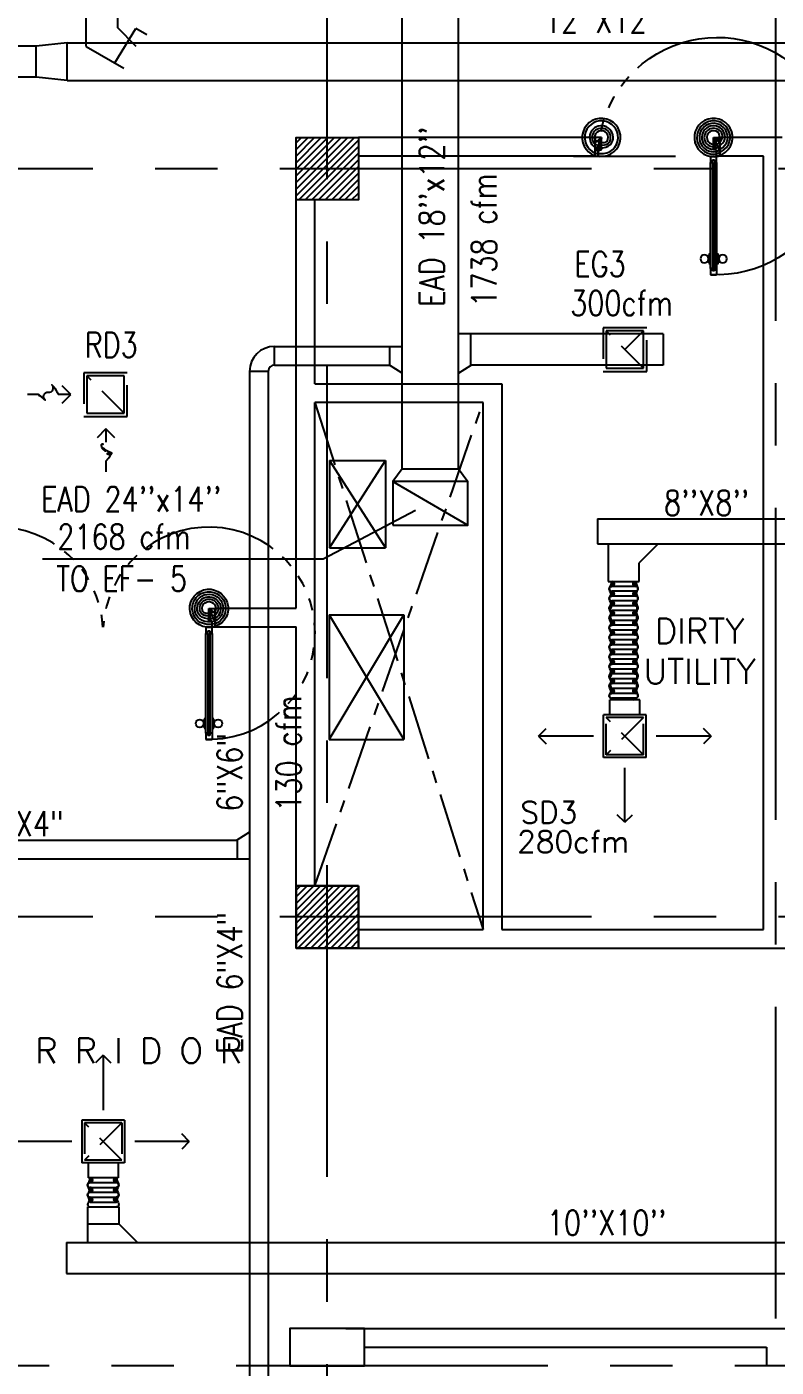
# Model space of a CAD drawing. Extents: x 417866029 to 417866302, y 43498045 to 43498122.
# Drawn here: x 417866078.63 to 417866084.64, y 43498078.98 to 43498089.73 of the extents above; entities that cross this region are included whole.
import ezdxf
from ezdxf.enums import TextEntityAlignment as Align

# ---------------------------------------------------------------- set-up
doc = ezdxf.new("R2010")
doc.units = 0
doc.header["$MEASUREMENT"] = 0
for name, pattern in [('CENTER2', [1.125, 0.75, -0.125, 0.125, -0.125]), ('CENTERX2', [4, 2.5, -0.5, 0.5, -0.5]), ('HIDDEN', [0.375, 0.25, -0.125])]:
    doc.linetypes.add(name, pattern=pattern)
doc.layers.get('0').update_dxf_attribs({"linetype": 'CONTINUOUS'})
for name, color, linetype in [('AXES', 11, 'CENTERX2'), ('COL', 7, 'CONTINUOUS'), ('DOOR', 9, 'CONTINUOUS'), ('DUCT', 6, 'CONTINUOUS'), ('Ele', 9, 'CONTINUOUS'), ('EXDUCT', 10, 'CONTINUOUS'), ('HAT', 11, 'CONTINUOUS'), ('M-AC-FLEX', 7, 'CONTINUOUS'), ('M-EGU.', 2, 'CONTINUOUS'), ('M-TEXT', 2, 'CONTINUOUS'), ('PSUPPLY', 3, 'HIDDEN'), ('RM-NAME', 9, 'CONTINUOUS'), ('WALL', 9, 'CONTINUOUS')]:
    doc.layers.add(name, color=color, linetype=linetype)
doc.styles.add('ROMANS', font='ROMANS.shx', dxfattribs={"width": 0.6})

# ---------------------------------------------------------------- blocks, each defined once
blk = doc.blocks.new('A$C272A55A0')
at = {"layer": 'DOOR', "color": 0, "linetype": 'ByBlock'}
for p, q in [((0, 900), (0, 1050)), ((50, 1050), (0, 1050)), ((50, 950), (50, 1050)), ((1750, 950), (1750, 1050)), ((1750, 1050), (1800, 1050)), ((1800, 1050), (1800, 900)), ((0, 900), (25, 900)), ((25, 950), (50, 950)), ((25, 900), (25, 950)), ((75, 900), (25, 900)), ((25, 850), (25, 900)), ((58, 870), (42, 870)), ((42, 870), (42, 850)), ((58, 850), (58, 870)), ((75, 900), (75, 850)), ((1725, 900), (1775, 900)), ((1725, 900), (1725, 850)), ((1742, 870), (1758, 870)), ((1742, 850), (1742, 870)), ((1775, 950), (1750, 950)), ((1758, 870), (1758, 850)), ((1775, 900), (1775, 950)), ((1800, 900), (1775, 900)), ((1775, 850), (1775, 900)), ((42, 850), (25, 850)), ((75, 850), (58, 850)), ((1725, 850), (1742, 850)), ((1758, 850), (1775, 850)), ((1718, 160), (1709, 160)), ((1709, 95), (1709, 160)), ((1725, 173), (1718, 173)), ((1718, 173), (1718, 83)), ((1718, 95), (1718, 160)), ((1775, 173), (1782, 173)), ((1782, 173), (1782, 83)), ((1782, 160), (1791, 160)), ((1782, 95), (1782, 160)), ((1791, 95), (1791, 160)), ((25, 50), (42, 50)), ((25, 50), (25, 0)), ((25, 0), (75, 0)), ((75, 0), (25, 0)), ((42, 50), (42, 30)), ((42, 30), (58, 30)), ((58, 50), (75, 50)), ((58, 50), (58, 30)), ((75, 50), (75, 0)), ((1718, 95), (1709, 95)), ((1725, 83), (1718, 83)), ((1742, 50), (1725, 50)), ((1725, 50), (1725, 0)), ((1775, 0), (1725, 0)), ((1725, 0), (1775, 0)), ((1742, 50), (1742, 30)), ((1758, 30), (1742, 30)), ((1775, 50), (1758, 50)), ((1758, 50), (1758, 30)), ((1775, 83), (1782, 83)), ((1775, 50), (1775, 0)), ((1782, 95), (1791, 95))]:
    blk.add_line(p, q, dxfattribs=at)
at = {"layer": 'DOOR', "color": 9, "linetype": 'ByBlock'}
for p, q in [((50, 1050), (0, 1010)), ((50, 1050), (0, 937)), ((50, 1050), (37, 950)), ((1750, 1050), (1800, 1010)), ((1750, 1050), (1800, 937)), ((1750, 1050), (1763, 950))]:
    blk.add_line(p, q, dxfattribs=at)
at = {"layer": 'DOOR', "linetype": 'ByBlock'}
for p, q in [((25, 850), (25, 50)), ((42, 850), (42, 50)), ((58, 850), (58, 50)), ((75, 50), (75, 850)), ((1725, 50), (1725, 850)), ((1742, 850), (1742, 50)), ((1758, 850), (1758, 50)), ((1775, 850), (1775, 50))]:
    blk.add_line(p, q, dxfattribs=at)
at = {"layer": 'DOOR', "color": 0, "linetype": 'ByBlock'}
for centre in [(1676, 128), (1824, 128)]:
    blk.add_circle(centre, 32.4, dxfattribs=at)
at = {"layer": 'DOOR', "color": 9, "linetype": 'ByBlock'}
for centre, radius, start, end in [((50, 1050), 54.4, 203.2074, 270), ((50, 1050), 74.4, 227.7764, 270), ((50, 1050), 94.4, 238.0182, 270), ((50, 1050), 34.4, 180, 270), ((50, 1050), 14.4, 180, 270), ((1750, 1050), 14.4, 270, 0), ((1750, 1050), 34.4, 270, 0), ((1750, 1050), 54.4, 270, 336.7926), ((1750, 1050), 74.4, 270, 312.2236), ((1750, 1050), 94.4, 270, 301.9818), ((50, 1050), 114, 244.0838, 257.3774), ((50, 1050), 134, 248.1598, 259.28), ((50, 1050), 154, 251.1053, 256.2858), ((1750, 1050), 114, 282.6226, 295.9162), ((1750, 1050), 134, 280.72, 291.8402), ((1750, 1050), 154, 283.7142, 288.8947)]:
    blk.add_arc(centre, radius, start, end, dxfattribs=at)
at = {"layer": 'DOOR', "linetype": 'HIDDEN', "ltscale": 0.5}
for centre, start, end in [((50, 851), 268.3174, 3.2965), ((1750, 851), 176.7035, 271.6826)]:
    blk.add_arc(centre, 851, start, end, dxfattribs=at)
at = {"layer": 'WALL', "linetype": 'ByBlock'}
blk.add_line((1800, 900), (1800, 1050), dxfattribs=at)
blk = doc.blocks.new('DOOR-10')
at = {"layer": 'DOOR', "color": 0, "linetype": 'ByBlock'}
for p, q in [((-26, 1100), (-76, 1100)), ((-76, 1100), (-26, 1100)), ((-76, 1050), (-76, 1100)), ((-26, 1050), (-26, 1100)), ((-83, 1005), (-92, 1005)), ((-92, 1005), (-92, 940)), ((-76, 1018), (-83, 1018)), ((-83, 928), (-83, 1018)), ((-83, 1005), (-83, 940)), ((-59, 1050), (-76, 1050)), ((-43, 1070), (-59, 1070)), ((-59, 1050), (-59, 1070)), ((-43, 1050), (-43, 1070)), ((-26, 1050), (-43, 1050)), ((-26, 1018), (-18, 1018)), ((-18, 928), (-18, 1018)), ((-18, 1005), (-9, 1005)), ((-18, 1005), (-18, 940)), ((-9, 1005), (-9, 940)), ((-83, 940), (-92, 940)), ((-76, 928), (-83, 928)), ((-26, 928), (-18, 928)), ((-18, 940), (-9, 940)), ((-1001, 0), (-1001, 150)), ((-1001, 150), (-976, 150)), ((-1001, 150), (-1001, 0)), ((-976, 150), (-976, 100)), ((-76, 200), (-59, 200)), ((-76, 150), (-76, 200)), ((-76, 150), (-26, 150)), ((-59, 200), (-59, 180)), ((-59, 180), (-43, 180)), ((-43, 200), (-26, 200)), ((-43, 180), (-43, 200)), ((-26, 200), (-26, 150)), ((-1, 150), (-26, 150)), ((-26, 150), (-26, 100)), ((-951, 0), (-1001, 0)), ((-976, 100), (-951, 100)), ((-951, 100), (-951, 0)), ((-51, 100), (-51, 0)), ((-26, 100), (-51, 100)), ((-51, 0), (-1, 0))]:
    blk.add_line(p, q, dxfattribs=at)
at = {"layer": 'DOOR', "linetype": 'ByBlock'}
for p, q in [((-76, 1050), (-76, 200)), ((-59, 200), (-59, 1050)), ((-43, 200), (-43, 1050)), ((-26, 200), (-26, 1050))]:
    blk.add_line(p, q, dxfattribs=at)
at = {"layer": 'DOOR', "color": 9, "linetype": 'ByBlock'}
for p, q in [((-951, 0), (-1001, 114)), ((-51, 0), (-1, 114)), ((-1, 0), (-1, 150)), ((-951, 0), (-1001, 40)), ((-951, 0), (-964, 100)), ((-51, 0), (-37, 100)), ((-51, 0), (-1, 40))]:
    blk.add_line(p, q, dxfattribs=at)
at = {"layer": 'DOOR', "color": 0, "linetype": 'ByBlock'}
for centre in [(-124, 973), (23, 973)]:
    blk.add_circle(centre, 32.4, dxfattribs=at)
at = {"layer": 'DOOR', "linetype": 'HIDDEN', "ltscale": 0.5}
blk.add_arc((-23, 149), 952, 93.1482, 179.9482, dxfattribs=at)
at = {"layer": 'DOOR', "color": 9, "linetype": 'ByBlock'}
for centre, radius, start, end in [((-951, 0), 154, 103.7142, 108.8947), ((-951, 0), 134, 100.72, 111.8402), ((-51, 0), 134, 68.1598, 79.28), ((-51, 0), 114, 64.0838, 77.3774), ((-51, 0), 154, 71.1053, 76.2858), ((-951, 0), 94.4, 90, 121.9818), ((-951, 0), 74.4, 90, 132.2236), ((-951, 0), 54.4, 90, 156.7926), ((-951, 0), 34.4, 90, 180), ((-951, 0), 14.4, 90, 180), ((-51, 0), 94.4, 58.0182, 90), ((-51, 0), 74.4, 47.7764, 90), ((-51, 0), 54.4, 23.2074, 90), ((-51, 0), 34.4, 0, 90), ((-51, 0), 14.4, 0, 90)]:
    blk.add_arc(centre, radius, start, end, dxfattribs=at)
blk = doc.blocks.new('RM1')
at = {"layer": 'RM-NAME', "style": 'ROMANS'}
for tag, p in [('ROOMNAME1', (0, 324)), ('ROOMNAME2', (0, 0))]:
    blk.add_attdef(tag, text='', height=200, dxfattribs=at).set_placement(p, align=Align.MIDDLE)
blk = doc.blocks.new('*X66')
at = {"color": 0}
for p, q in [((238729, 149527), (239191, 149990)), ((238729, 149580), (239138, 149990)), ((238729, 149633), (239085, 149990)), ((238729, 149686), (239032, 149990)), ((238729, 149739), (238979, 149990)), ((238729, 149792), (238926, 149990)), ((238729, 149845), (238873, 149990)), ((238729, 149898), (238820, 149990)), ((238729, 149951), (238767, 149990)), ((238744, 149490), (239229, 149974)), ((238797, 149490), (239229, 149921)), ((238850, 149490), (239229, 149868)), ((238903, 149490), (239229, 149815)), ((238956, 149490), (239229, 149762)), ((239009, 149490), (239229, 149709)), ((239062, 149490), (239229, 149656)), ((239116, 149490), (239229, 149603)), ((239169, 149490), (239229, 149550)), ((239222, 149490), (239229, 149497))]:
    blk.add_line(p, q, dxfattribs=at)
blk = doc.blocks.new('COL50')
at = {"layer": 'COL'}
blk.add_lwpolyline([(-250, 250), (-250, -250), (250, -250), (250, 250)], close=True, dxfattribs=at)
blk = doc.blocks.new('*X65')
at = {"color": 0}
for p, q in [((238729, 155520), (239199, 155990)), ((238729, 155573), (239145, 155990)), ((238729, 155626), (239092, 155990)), ((238729, 155679), (239039, 155990)), ((238729, 155732), (238986, 155990)), ((238729, 155785), (238933, 155990)), ((238729, 155838), (238880, 155990)), ((238729, 155891), (238827, 155990)), ((238729, 155944), (238774, 155990)), ((238752, 155490), (239229, 155967)), ((238805, 155490), (239229, 155914)), ((238858, 155490), (239229, 155861)), ((238911, 155490), (239229, 155808)), ((238964, 155490), (239229, 155755)), ((239017, 155490), (239229, 155702)), ((239070, 155490), (239229, 155649)), ((239123, 155490), (239229, 155596)), ((239176, 155490), (239229, 155542))]:
    blk.add_line(p, q, dxfattribs=at)
blk = doc.blocks.new('C5')
at = {"layer": 'HAT', "linetype": 'ByBlock'}
h = blk.add_hatch(dxfattribs=at)
h.set_pattern_fill('ANSI31', color=256, scale=300, style=0)
h.set_pattern_definition([(45, (-223356.182, -51411.005), (-26.516504, 26.516504), [])])
h.paths.add_polyline_path([(300, 300), (0, 300), (0, 0), (300, 0)])
h.paths.add_polyline_path([(600, 300), (300, 300), (300, 0), (600, 0)])
at = {"layer": 'COL'}
blk.add_lwpolyline([(600, 300), (0, 300), (0, 0), (600, 0)], close=True, dxfattribs=at)

msp = doc.modelspace()

# ---------------------------------------------------------------- linework, layer by layer
at = {"layer": 'AXES'}
for p, q in [((417866081.043, 43498044.506), (417866081.043, 43498121.777)), ((417866084.643, 43498051.371), (417866084.643, 43498110.191)), ((417866103.163, 43498088.591), (417866037.203, 43498088.591)), ((417866103.163, 43498088.591), (417866053.153, 43498088.591)), ((417866103.163, 43498082.591), (417866053.153, 43498082.591)), ((417866102.813, 43498078.991), (417866042.603, 43498078.991))]:
    msp.add_line(p, q, dxfattribs=at)
at = {"layer": 'DUCT'}
for p, q in [((417866079.109, 43498089.572), (417866079.109, 43498089.872)), ((417866079.359, 43498089.872), (417866079.359, 43498089.722)), ((417866079.339, 43498089.439), (417866079.506, 43498089.716)), ((417866079.509, 43498089.572), (417866079.359, 43498089.722)), ((417866079.109, 43498089.572), (417866079.41, 43498089.398)), ((417866081.061, 43498086.251), (417866081.511, 43498085.551)), ((417866081.061, 43498085.551), (417866081.511, 43498086.251)), ((417866081.061, 43498086.251), (417866081.061, 43498085.551)), ((417866081.061, 43498086.251), (417866081.511, 43498086.251)), ((417866081.511, 43498086.251), (417866081.511, 43498085.551)), ((417866081.061, 43498085.551), (417866081.511, 43498085.551)), ((417866081.058, 43498085.013), (417866081.658, 43498085.013)), ((417866081.058, 43498085.013), (417866081.658, 43498084.013)), ((417866081.058, 43498084.013), (417866081.658, 43498085.013)), ((417866081.058, 43498085.013), (417866081.058, 43498084.013)), ((417866081.658, 43498085.013), (417866081.658, 43498084.013)), ((417866081.058, 43498084.013), (417866081.658, 43498084.013)), ((417866079.121, 43498079.981), (417866079.121, 43498080.266)), ((417866079.121, 43498080.266), (417866079.371, 43498080.266)), ((417866079.371, 43498080.266), (417866079.371, 43498080.131)), ((417866079.521, 43498079.981), (417866079.371, 43498080.131))]:
    msp.add_line(p, q, dxfattribs=at)
at = {"layer": 'DUCT', "linetype": 'HIDDEN'}
msp.add_line((417866079.596, 43498089.664), (417866079.506, 43498089.716), dxfattribs=at)
at = {"layer": 'DUCT', "linetype": 'ByBlock'}
for p, q in [((417866078.707, 43498089.574), (417866071.462, 43498089.58)), ((417866078.957, 43498089.599), (417866078.707, 43498089.574)), ((417866078.707, 43498089.324), (417866078.707, 43498089.574)), ((417866078.957, 43498089.599), (417866085.209, 43498089.599)), ((417866078.957, 43498089.299), (417866078.957, 43498089.599)), ((417866078.707, 43498089.324), (417866071.462, 43498089.33)), ((417866078.957, 43498089.299), (417866078.707, 43498089.324)), ((417866078.957, 43498089.299), (417866085.209, 43498089.299)), ((417866083.018, 43498088.691), (417866083.837, 43498088.691)), ((417866083.211, 43498085.783), (417866087.229, 43498085.783)), ((417866083.211, 43498085.783), (417866083.211, 43498085.583)), ((417866083.211, 43498085.583), (417866087.33, 43498085.583)), ((417866083.296, 43498085.581), (417866083.296, 43498085.281)), ((417866083.696, 43498085.581), (417866083.546, 43498085.431)), ((417866083.546, 43498085.281), (417866083.546, 43498085.431)), ((417866083.296, 43498085.281), (417866083.546, 43498085.281)), ((417866079.121, 43498080.131), (417866079.371, 43498080.131)), ((417866078.952, 43498079.981), (417866086.831, 43498079.981)), ((417866078.952, 43498079.981), (417866078.952, 43498079.731)), ((417866078.952, 43498079.731), (417866086.831, 43498079.731))]:
    msp.add_line(p, q, dxfattribs=at)
at = {"layer": 'Ele', "linetype": 'CENTER2', "ltscale": 0.7}
for p, q in [((417866080.944, 43498082.841), (417866082.293, 43498086.716)), ((417866080.944, 43498086.716), (417866082.293, 43498082.491))]:
    msp.add_line(p, q, dxfattribs=at)
at = {"layer": 'EXDUCT', "linetype": 'ByBlock'}
for p, q in [((417866081.645, 43498086.183), (417866081.645, 43498091.272)), ((417866082.095, 43498086.183), (417866082.095, 43498091.272)), ((417866083.739, 43498087.266), (417866082.095, 43498087.266)), ((417866082.195, 43498087.014), (417866082.195, 43498087.266)), ((417866083.739, 43498087.266), (417866083.739, 43498087.016)), ((417866080.62, 43498087.166), (417866081.645, 43498087.166)), ((417866081.545, 43498087.014), (417866081.545, 43498087.166)), ((417866080.62, 43498087.016), (417866081.543, 43498087.016)), ((417866081.645, 43498086.952), (417866081.543, 43498087.016)), ((417866082.095, 43498086.952), (417866082.197, 43498087.016)), ((417866083.739, 43498087.016), (417866082.197, 43498087.016)), ((417866081.645, 43498086.183), (417866081.57, 43498086.083)), ((417866081.57, 43498086.083), (417866082.17, 43498085.733)), ((417866081.645, 43498086.183), (417866082.095, 43498086.183)), ((417866082.095, 43498086.183), (417866082.17, 43498086.083)), ((417866076.269, 43498083.208), (417866080.318, 43498083.208)), ((417866080.42, 43498083.272), (417866080.318, 43498083.208)), ((417866076.269, 43498083.058), (417866080.42, 43498083.058))]:
    msp.add_line(p, q, dxfattribs=at)
at = {"layer": 'EXDUCT', "linetype": 'ByBlock', "ltscale": 0.3}
for p, q in [((417866080.62, 43498087.016), (417866080.62, 43498087.166)), ((417866080.42, 43498086.966), (417866080.42, 43498078.457)), ((417866080.57, 43498086.966), (417866080.42, 43498086.966)), ((417866080.57, 43498086.966), (417866080.57, 43498078.457)), ((417866080.32, 43498083.21), (417866080.32, 43498083.058))]:
    msp.add_line(p, q, dxfattribs=at)
at = {"layer": 'EXDUCT', "linetype": 'ByBlock'}
msp.add_lwpolyline([(417866081.57, 43498085.733), (417866082.17, 43498085.733), (417866082.17, 43498086.083), (417866081.57, 43498086.083)], close=True, dxfattribs=at)
for radius in [0.2, 0.05]:
    msp.add_arc((417866080.62, 43498086.966), radius, 90, 180, dxfattribs=at)
at = {"layer": 'M-AC-FLEX', "color": 11}
for p, q in [((417866083.516, 43498085.242), (417866083.325, 43498085.242)), ((417866083.516, 43498085.203), (417866083.325, 43498085.203)), ((417866083.516, 43498085.164), (417866083.325, 43498085.164)), ((417866083.516, 43498085.125), (417866083.325, 43498085.125)), ((417866083.516, 43498085.086), (417866083.325, 43498085.086)), ((417866083.516, 43498085.047), (417866083.325, 43498085.047)), ((417866083.516, 43498085.047), (417866083.325, 43498085.047)), ((417866083.516, 43498085.008), (417866083.325, 43498085.008)), ((417866083.516, 43498085.008), (417866083.325, 43498085.008)), ((417866083.516, 43498084.969), (417866083.325, 43498084.969)), ((417866083.516, 43498084.93), (417866083.325, 43498084.93)), ((417866083.516, 43498084.891), (417866083.325, 43498084.891)), ((417866083.516, 43498084.852), (417866083.325, 43498084.852)), ((417866083.516, 43498084.813), (417866083.325, 43498084.813)), ((417866083.516, 43498084.774), (417866083.325, 43498084.774)), ((417866083.516, 43498084.774), (417866083.325, 43498084.774)), ((417866083.516, 43498084.735), (417866083.325, 43498084.735)), ((417866083.516, 43498084.735), (417866083.325, 43498084.735)), ((417866083.516, 43498084.696), (417866083.325, 43498084.696)), ((417866083.516, 43498084.657), (417866083.325, 43498084.657)), ((417866083.516, 43498084.618), (417866083.325, 43498084.618)), ((417866083.516, 43498084.579), (417866083.325, 43498084.579)), ((417866083.516, 43498084.54), (417866083.325, 43498084.54)), ((417866083.516, 43498084.501), (417866083.325, 43498084.501)), ((417866083.516, 43498084.501), (417866083.325, 43498084.501)), ((417866083.516, 43498084.462), (417866083.325, 43498084.462)), ((417866083.516, 43498084.462), (417866083.325, 43498084.462)), ((417866083.516, 43498084.423), (417866083.325, 43498084.423)), ((417866083.516, 43498084.384), (417866083.325, 43498084.384)), ((417866083.516, 43498084.345), (417866083.325, 43498084.345)), ((417866079.14, 43498080.461), (417866079.351, 43498080.461)), ((417866079.14, 43498080.422), (417866079.351, 43498080.422)), ((417866079.14, 43498080.383), (417866079.351, 43498080.383)), ((417866079.14, 43498080.344), (417866079.351, 43498080.344)), ((417866079.14, 43498080.305), (417866079.351, 43498080.305)), ((417866079.14, 43498080.266), (417866079.351, 43498080.266))]:
    msp.add_line(p, q, dxfattribs=at)
at = {"layer": 'M-AC-FLEX'}
for points in [[(417866083.325, 43498085.281, -1), (417866083.325, 43498085.242, 1), (417866083.325, 43498085.203)], [(417866083.325, 43498085.164, 1), (417866083.325, 43498085.203, -1), (417866083.325, 43498085.242)], [(417866083.325, 43498085.242, 0.998764), (417866083.326, 43498085.281, 0.998764)], [(417866083.516, 43498085.281, 1), (417866083.516, 43498085.242, -1), (417866083.516, 43498085.203)], [(417866083.516, 43498085.242, -1), (417866083.516, 43498085.281, 0.000618), (417866083.516, 43498085.281, 0.000618)], [(417866083.516, 43498085.164, -1), (417866083.516, 43498085.203, 1), (417866083.516, 43498085.242)], [(417866083.325, 43498085.203, -1), (417866083.325, 43498085.164, 1), (417866083.325, 43498085.125)], [(417866083.325, 43498085.086, 1), (417866083.325, 43498085.125, -1), (417866083.325, 43498085.164)], [(417866083.325, 43498085.125, -1), (417866083.325, 43498085.086, 1), (417866083.325, 43498085.047)], [(417866083.516, 43498085.203, 1), (417866083.516, 43498085.164, -1), (417866083.516, 43498085.125)], [(417866083.516, 43498085.086, -1), (417866083.516, 43498085.125, 1), (417866083.516, 43498085.164)], [(417866083.516, 43498085.125, 1), (417866083.516, 43498085.086, -1), (417866083.516, 43498085.047, 0.000618), (417866083.516, 43498085.047, 0.000618)], [(417866083.325, 43498085.008, 1), (417866083.325, 43498085.047, -1), (417866083.325, 43498085.086)], [(417866083.325, 43498085.008, 1), (417866083.325, 43498085.047, -0.941882), (417866083.323, 43498085.086, -0.941882)], [(417866083.323, 43498085.086, 0.941882), (417866083.325, 43498085.047)], [(417866083.325, 43498085.047, -1), (417866083.325, 43498085.008, 0.941882), (417866083.323, 43498084.969, 0.941882)], [(417866083.325, 43498085.047, -1), (417866083.325, 43498085.008, 1), (417866083.325, 43498084.969)], [(417866083.323, 43498084.969, -0.941882), (417866083.325, 43498085.008)], [(417866083.325, 43498084.93, 1), (417866083.325, 43498084.969, -1), (417866083.325, 43498085.008)], [(417866083.516, 43498085.008, -1), (417866083.516, 43498085.047, 1), (417866083.516, 43498085.086, -0.000618), (417866083.516, 43498085.086, -0.000618)], [(417866083.516, 43498085.008, -1), (417866083.516, 43498085.047, 0.838902), (417866083.523, 43498085.085, 0.838902)], [(417866083.516, 43498085.047, 1), (417866083.516, 43498085.008, -0.838902), (417866083.523, 43498084.97, -0.838902)], [(417866083.516, 43498085.047, 1), (417866083.516, 43498085.008, -1), (417866083.516, 43498084.969, 0.000618), (417866083.516, 43498084.969, 0.000618)], [(417866083.516, 43498084.93, -1), (417866083.516, 43498084.969, 1), (417866083.516, 43498085.008, -0.000618), (417866083.516, 43498085.008, -0.000618)], [(417866083.523, 43498085.085, -0.838902), (417866083.516, 43498085.047)], [(417866083.523, 43498084.97, 0.838902), (417866083.516, 43498085.008)], [(417866083.325, 43498084.969, -1), (417866083.325, 43498084.93, 1), (417866083.325, 43498084.891)], [(417866083.325, 43498084.852, 1), (417866083.325, 43498084.891, -1), (417866083.325, 43498084.93)], [(417866083.516, 43498084.969, 1), (417866083.516, 43498084.93, -1), (417866083.516, 43498084.891)], [(417866083.516, 43498084.852, -1), (417866083.516, 43498084.891, 1), (417866083.516, 43498084.93)], [(417866083.325, 43498084.891, -1), (417866083.325, 43498084.852, 1), (417866083.325, 43498084.813)], [(417866083.325, 43498084.774, 1), (417866083.325, 43498084.813, -1), (417866083.325, 43498084.852)], [(417866083.325, 43498084.813, -1), (417866083.325, 43498084.774, 1), (417866083.325, 43498084.735)], [(417866083.325, 43498084.813, -1), (417866083.325, 43498084.774, 1), (417866083.325, 43498084.735)], [(417866083.325, 43498084.813, -0.998764), (417866083.326, 43498084.774, -0.998764)], [(417866083.325, 43498084.774, 0.998764), (417866083.326, 43498084.813, 0.998764)], [(417866083.325, 43498084.774, 1), (417866083.325, 43498084.813)], [(417866083.516, 43498084.891, 1), (417866083.516, 43498084.852, -1), (417866083.516, 43498084.813)], [(417866083.516, 43498084.774, -1), (417866083.516, 43498084.813, 1), (417866083.516, 43498084.852)], [(417866083.516, 43498084.813, 1), (417866083.516, 43498084.774, -0.000618), (417866083.516, 43498084.774, -0.000618)], [(417866083.516, 43498084.813, 1), (417866083.516, 43498084.774, -1), (417866083.516, 43498084.735)], [(417866083.516, 43498084.774, -1), (417866083.516, 43498084.813, 0.000618), (417866083.516, 43498084.813, 0.000618)], [(417866083.516, 43498084.813, 1), (417866083.516, 43498084.774, -1), (417866083.516, 43498084.735)], [(417866083.516, 43498084.774, -1), (417866083.516, 43498084.813)], [(417866083.325, 43498084.696, 1), (417866083.325, 43498084.735, -1), (417866083.325, 43498084.774)], [(417866083.325, 43498084.696, 1), (417866083.325, 43498084.735, -1), (417866083.325, 43498084.774)], [(417866083.325, 43498084.735, -1), (417866083.325, 43498084.696, 1), (417866083.325, 43498084.657)], [(417866083.325, 43498084.618, 1), (417866083.325, 43498084.657, -1), (417866083.325, 43498084.696)], [(417866083.325, 43498084.735, -1), (417866083.325, 43498084.696)], [(417866083.325, 43498084.696, 0.998764), (417866083.326, 43498084.735, 0.998764)], [(417866083.325, 43498084.735, -0.998764), (417866083.326, 43498084.696, -0.998764)], [(417866083.516, 43498084.696, -1), (417866083.516, 43498084.735, 1), (417866083.516, 43498084.774)], [(417866083.516, 43498084.696, -1), (417866083.516, 43498084.735, 1), (417866083.516, 43498084.774)], [(417866083.516, 43498084.735, 1), (417866083.516, 43498084.696)], [(417866083.516, 43498084.735, 1), (417866083.516, 43498084.696, -1), (417866083.516, 43498084.657)], [(417866083.516, 43498084.696, -1), (417866083.516, 43498084.735, 0.000618), (417866083.516, 43498084.735, 0.000618)], [(417866083.516, 43498084.735, 1), (417866083.516, 43498084.696, -0.000618), (417866083.516, 43498084.696, -0.000618)], [(417866083.516, 43498084.618, -1), (417866083.516, 43498084.657, 1), (417866083.516, 43498084.696)], [(417866083.325, 43498084.657, -1), (417866083.325, 43498084.618, 1), (417866083.325, 43498084.579)], [(417866083.325, 43498084.54, 1), (417866083.325, 43498084.579, -1), (417866083.325, 43498084.618)], [(417866083.325, 43498084.579, -1), (417866083.325, 43498084.54, 1), (417866083.325, 43498084.501)], [(417866083.516, 43498084.657, 1), (417866083.516, 43498084.618, -1), (417866083.516, 43498084.579)], [(417866083.516, 43498084.54, -1), (417866083.516, 43498084.579, 1), (417866083.516, 43498084.618)], [(417866083.516, 43498084.579, 1), (417866083.516, 43498084.54, -1), (417866083.516, 43498084.501, 0.000618), (417866083.516, 43498084.501, 0.000618)], [(417866083.325, 43498084.462, 1), (417866083.325, 43498084.501, -0.941882), (417866083.323, 43498084.54, -0.941882)], [(417866083.323, 43498084.54, 0.941882), (417866083.325, 43498084.501)], [(417866083.325, 43498084.462, 1), (417866083.325, 43498084.501, -1), (417866083.325, 43498084.54)], [(417866083.325, 43498084.501, -1), (417866083.325, 43498084.462, 1), (417866083.325, 43498084.423)], [(417866083.325, 43498084.501, -1), (417866083.325, 43498084.462, 0.941882), (417866083.323, 43498084.423, 0.941882)], [(417866083.516, 43498084.462, -1), (417866083.516, 43498084.501, 1), (417866083.516, 43498084.54, -0.000618), (417866083.516, 43498084.54, -0.000618)], [(417866083.516, 43498084.462, -1), (417866083.516, 43498084.501, 0.838902), (417866083.523, 43498084.539, 0.838902)], [(417866083.516, 43498084.501, 1), (417866083.516, 43498084.462, -1), (417866083.516, 43498084.423, 0.000618), (417866083.516, 43498084.423, 0.000618)], [(417866083.516, 43498084.501, 1), (417866083.516, 43498084.462, -0.838902), (417866083.523, 43498084.424, -0.838902)], [(417866083.523, 43498084.539, -0.838902), (417866083.516, 43498084.501)], [(417866083.325, 43498084.384, 1), (417866083.325, 43498084.423, -1), (417866083.325, 43498084.462)], [(417866083.323, 43498084.423, -0.941882), (417866083.325, 43498084.462)], [(417866083.325, 43498084.423, -1), (417866083.325, 43498084.384, 1), (417866083.325, 43498084.345)], [(417866083.344, 43498084.331, 0.334431), (417866083.325, 43498084.345, -1), (417866083.325, 43498084.384)], [(417866083.516, 43498084.384, -1), (417866083.516, 43498084.423, 1), (417866083.516, 43498084.462, -0.000618), (417866083.516, 43498084.462, -0.000618)], [(417866083.516, 43498084.423, 1), (417866083.516, 43498084.384, -1), (417866083.516, 43498084.345)], [(417866083.498, 43498084.331, -0.334431), (417866083.516, 43498084.345, 1), (417866083.516, 43498084.384)], [(417866083.523, 43498084.424, 0.838902), (417866083.516, 43498084.462)], [(417866083.325, 43498084.345, -0.334431), (417866083.344, 43498084.331, -0.334431)], [(417866083.516, 43498084.345, 0.334431), (417866083.498, 43498084.331, 0.334431)], [(417866079.14, 43498080.5, -1), (417866079.14, 43498080.461, 1), (417866079.14, 43498080.422)], [(417866079.14, 43498080.461, 1), (417866079.14, 43498080.5, -0.000618), (417866079.14, 43498080.5, -0.000618)], [(417866079.351, 43498080.461, -0.998764), (417866079.351, 43498080.5, -0.998764)], [(417866079.351, 43498080.5, 1), (417866079.351, 43498080.461, -1), (417866079.351, 43498080.422)], [(417866079.14, 43498080.383, 1), (417866079.14, 43498080.422, -1), (417866079.14, 43498080.461)], [(417866079.14, 43498080.422, -1), (417866079.14, 43498080.383, 1), (417866079.14, 43498080.344)], [(417866079.14, 43498080.305, 1), (417866079.14, 43498080.344, -1), (417866079.14, 43498080.383)], [(417866079.351, 43498080.383, -1), (417866079.351, 43498080.422, 1), (417866079.351, 43498080.461)], [(417866079.351, 43498080.422, 1), (417866079.351, 43498080.383, -1), (417866079.351, 43498080.344)], [(417866079.351, 43498080.305, -1), (417866079.351, 43498080.344, 1), (417866079.351, 43498080.383)], [(417866079.14, 43498080.344, -1), (417866079.14, 43498080.305, 1), (417866079.14, 43498080.266, -0.000618), (417866079.14, 43498080.266, -0.000618)], [(417866079.351, 43498080.344, 1), (417866079.351, 43498080.305, -1), (417866079.351, 43498080.266)]]:
    msp.add_lwpolyline(points, format="xyb", dxfattribs=at)
at = {"layer": 'M-EGU.', "linetype": 'HIDDEN'}
for p, q in [((417866083.256, 43498087.316), (417866083.256, 43498086.966)), ((417866083.606, 43498087.316), (417866083.256, 43498087.316)), ((417866083.581, 43498086.991), (417866083.281, 43498087.291)), ((417866083.431, 43498087.141), (417866083.581, 43498087.291)), ((417866083.606, 43498086.966), (417866083.606, 43498087.316)), ((417866079.089, 43498086.955), (417866079.089, 43498086.605)), ((417866079.439, 43498086.955), (417866079.089, 43498086.955)), ((417866079.439, 43498086.605), (417866079.439, 43498086.955)), ((417866083.256, 43498086.966), (417866083.606, 43498086.966)), ((417866079.414, 43498086.63), (417866079.114, 43498086.93)), ((417866079.089, 43498086.605), (417866079.439, 43498086.605)), ((417866083.581, 43498083.89), (417866083.28, 43498084.191)), ((417866083.581, 43498084.191), (417866083.28, 43498083.89)), ((417866083.28, 43498083.89), (417866083.28, 43498084.191)), ((417866083.581, 43498084.191), (417866083.28, 43498084.191)), ((417866083.581, 43498083.89), (417866083.581, 43498084.191)), ((417866083.581, 43498083.89), (417866083.28, 43498083.89)), ((417866079.396, 43498080.941), (417866079.095, 43498080.64)), ((417866079.396, 43498080.64), (417866079.095, 43498080.941)), ((417866079.095, 43498080.941), (417866079.095, 43498080.64)), ((417866079.396, 43498080.941), (417866079.095, 43498080.941)), ((417866079.396, 43498080.941), (417866079.396, 43498080.64)), ((417866079.396, 43498080.64), (417866079.095, 43498080.64))]:
    msp.add_line(p, q, dxfattribs=at)
at = {"layer": 'M-EGU.'}
for p, q in [((417866083.281, 43498087.291), (417866083.281, 43498086.991)), ((417866083.581, 43498087.291), (417866083.281, 43498087.291)), ((417866083.581, 43498086.991), (417866083.581, 43498087.291)), ((417866083.281, 43498086.991), (417866083.581, 43498086.991)), ((417866078.987, 43498086.78), (417866078.916, 43498086.851)), ((417866079.114, 43498086.93), (417866079.114, 43498086.63)), ((417866079.414, 43498086.93), (417866079.114, 43498086.93)), ((417866079.414, 43498086.63), (417866079.414, 43498086.93)), ((417866078.726, 43498086.78), (417866078.638, 43498086.78)), ((417866078.987, 43498086.78), (417866078.886, 43498086.78)), ((417866078.916, 43498086.71), (417866078.987, 43498086.78)), ((417866079.114, 43498086.63), (417866079.414, 43498086.63)), ((417866079.267, 43498086.504), (417866079.197, 43498086.434)), ((417866079.267, 43498086.504), (417866079.267, 43498086.397)), ((417866079.338, 43498086.434), (417866079.267, 43498086.504)), ((417866079.267, 43498086.247), (417866079.267, 43498086.161)), ((417866083.551, 43498084.331), (417866083.311, 43498084.331)), ((417866083.311, 43498084.211), (417866083.311, 43498084.331)), ((417866083.551, 43498084.211), (417866083.551, 43498084.331)), ((417866083.26, 43498083.87), (417866083.26, 43498084.211)), ((417866083.601, 43498084.211), (417866083.26, 43498084.211)), ((417866083.601, 43498083.87), (417866083.601, 43498084.211)), ((417866082.739, 43498084.041), (417866082.8, 43498084.102)), ((417866083.178, 43498084.041), (417866082.739, 43498084.041)), ((417866082.739, 43498084.041), (417866082.8, 43498083.98)), ((417866084.122, 43498084.041), (417866083.683, 43498084.041)), ((417866084.122, 43498084.041), (417866084.061, 43498084.102)), ((417866084.122, 43498084.041), (417866084.061, 43498083.98)), ((417866083.601, 43498083.87), (417866083.26, 43498083.87)), ((417866083.431, 43498083.35), (417866083.431, 43498083.788)), ((417866083.431, 43498083.35), (417866083.369, 43498083.411)), ((417866083.431, 43498083.35), (417866083.492, 43498083.411)), ((417866079.245, 43498081.482), (417866079.184, 43498081.421)), ((417866079.245, 43498081.482), (417866079.245, 43498081.043)), ((417866079.245, 43498081.482), (417866079.306, 43498081.421)), ((417866079.075, 43498080.961), (417866079.075, 43498080.62)), ((417866079.416, 43498080.961), (417866079.075, 43498080.961)), ((417866079.416, 43498080.961), (417866079.416, 43498080.62)), ((417866079.936, 43498080.791), (417866079.875, 43498080.852)), ((417866078.993, 43498080.791), (417866078.554, 43498080.791)), ((417866079.936, 43498080.791), (417866079.498, 43498080.791)), ((417866079.936, 43498080.791), (417866079.875, 43498080.73)), ((417866079.416, 43498080.62), (417866079.075, 43498080.62)), ((417866079.125, 43498080.62), (417866079.125, 43498080.5)), ((417866079.365, 43498080.62), (417866079.365, 43498080.5)), ((417866079.365, 43498080.5), (417866079.125, 43498080.5))]:
    msp.add_line(p, q, dxfattribs=at)
for points in [[(417866078.726, 43498086.78, -0.1324), (417866078.749, 43498086.748, -0.15664), (417866078.78, 43498086.736, -0.736612), (417866078.805, 43498086.799, 0.774232), (417866078.833, 43498086.859, 0.203349), (417866078.875, 43498086.832, 0.193808), (417866078.886, 43498086.78)], [(417866079.267, 43498086.247, -0.187862), (417866079.304, 43498086.27, -0.202645), (417866079.314, 43498086.309, -0.616915), (417866079.264, 43498086.325, 0.668708), (417866079.217, 43498086.344, 0.194285), (417866079.231, 43498086.38, 0.186051), (417866079.267, 43498086.397)]]:
    msp.add_lwpolyline(points, format="xyb", dxfattribs=at)
at = {"layer": 'PSUPPLY', "color": 4, "linetype": 'Continuous'}
for p, q in [((417866081.752, 43498085.849), (417866081.01, 43498085.459)), ((417866081.01, 43498085.459), (417866078.759, 43498085.459))]:
    msp.add_line(p, q, dxfattribs=at)
at = {"layer": 'WALL'}
for p, q in [((417866083.193, 43498088.841), (417866081.293, 43498088.841)), ((417866083.193, 43498088.691), (417866083.193, 43498088.841)), ((417866084.693, 43498088.841), (417866084.193, 43498088.841)), ((417866084.193, 43498088.691), (417866084.193, 43498088.841)), ((417866083.193, 43498088.691), (417866081.293, 43498088.691)), ((417866084.543, 43498088.691), (417866084.193, 43498088.691)), ((417866084.543, 43498082.491), (417866084.543, 43498088.691)), ((417866080.794, 43498085.066), (417866080.794, 43498088.341)), ((417866080.943, 43498086.866), (417866080.943, 43498088.341)), ((417866080.943, 43498086.866), (417866082.443, 43498086.866)), ((417866082.443, 43498086.866), (417866082.443, 43498082.491)), ((417866082.293, 43498086.716), (417866080.944, 43498086.716)), ((417866080.944, 43498082.841), (417866080.944, 43498086.716)), ((417866082.293, 43498082.491), (417866082.293, 43498086.716)), ((417866080.144, 43498085.066), (417866080.794, 43498085.066)), ((417866080.144, 43498084.916), (417866080.144, 43498085.066)), ((417866080.144, 43498084.916), (417866080.794, 43498084.916)), ((417866080.794, 43498082.691), (417866080.794, 43498084.916)), ((417866081.293, 43498082.491), (417866082.293, 43498082.491)), ((417866082.443, 43498082.491), (417866084.543, 43498082.491)), ((417866081.293, 43498082.341), (417866087.993, 43498082.341)), ((417866081.193, 43498079.291), (417866087.943, 43498079.291)), ((417866081.343, 43498079.141), (417866084.568, 43498079.141)), ((417866084.568, 43498079.141), (417866084.568, 43498078.991)), ((417866084.718, 43498078.991), (417866084.568, 43498078.991))]:
    msp.add_line(p, q, dxfattribs=at)
at = {"layer": 'WALL', "linetype": 'ByBlock', "ltscale": 0.3}
for points in [[(417866081.293, 43498088.341), (417866080.793, 43498088.341), (417866080.793, 43498088.841), (417866081.293, 43498088.841)], [(417866081.293, 43498082.841), (417866080.793, 43498082.841), (417866080.793, 43498082.341), (417866081.293, 43498082.341)]]:
    msp.add_lwpolyline(points, close=True, dxfattribs=at)

# ---------------------------------------------------------------- block references
at = {"layer": 'COL', "xscale": -0.0009999871253967285, "yscale": 0.001000002026557922, "zscale": 0.001}
for p in [(417866081.043, 43498088.591), (417866081.043, 43498082.591)]:
    msp.add_blockref('COL50', p, dxfattribs=at)
at = {"layer": 'COL', "linetype": 'ByBlock', "xscale": 0.0009999871253967285, "yscale": 0.001000002026557922, "zscale": 0.001}
msp.add_blockref('C5', (417866080.743, 43498078.991), dxfattribs=at)
at = {"layer": 'DOOR', "color": 0, "linetype": 'ByBlock', "ltscale": 0.3, "xscale": -0.0009999871253967285, "yscale": 0.001000002026557922, "zscale": 0.001, "rotation": 180}
msp.add_blockref('DOOR-10', (417866084.193, 43498088.841), dxfattribs=at)
at = {"layer": 'DOOR', "color": 0, "linetype": 'ByBlock', "xscale": 0.0009999871253967285, "yscale": 0.001000002026557922, "zscale": 0.001}
msp.add_blockref('A$C272A55A0', (417866078.344, 43498084.015), dxfattribs=at)
at = {"layer": 'HAT', "xscale": 0.0009999871253967285, "yscale": 0.001000002026557922, "zscale": 0.001}
for name in ['*X65', '*X66']:
    msp.add_blockref(name, (417865842.065, 43497932.851), dxfattribs=at)
at = {"layer": 'RM-NAME'}
ref = msp.add_blockref('RM1', (417866084.031, 43498084.56), dxfattribs=dict(at, xscale=0.0009999871253967285, yscale=0.001000002026557922, zscale=0.001))
ref.add_attrib('ROOMNAME2', 'UTILITY', dxfattribs={"height": 0.2, "style": 'ROMANS'}).set_placement((417866084.031, 43498084.56), align=Align.MIDDLE)
ref.add_attrib('ROOMNAME1', 'DIRTY', dxfattribs={"height": 0.2, "style": 'ROMANS'}).set_placement((417866084.031, 43498084.884), align=Align.MIDDLE)
ref = msp.add_blockref('RM1', (417866079.21, 43498081.519), dxfattribs=dict(at, xscale=0.0009999871253967285, yscale=0.001000002026557922, zscale=0.001))
ref.add_attrib('ROOMNAME2', 'C O R R I D O R', dxfattribs={"height": 0.2, "style": 'ROMANS'}).set_placement((417866079.21, 43498081.519), align=Align.MIDDLE)

# ---------------------------------------------------------------- texts
at = {"layer": 'M-TEXT', "style": 'ROMANS', "width": 0.8}
for s, p in [("12''X12''", (417866082.782, 43498089.68)), ('EG3', (417866083.026, 43498087.726)), ('300cfm', (417866082.992, 43498087.413)), ('RD3', (417866079.097, 43498087.078)), ("EAD 24''x14''", (417866078.748, 43498085.841)), ("8''X8''", (417866083.744, 43498085.811)), ('2168 cfm', (417866078.877, 43498085.54)), ('TO EF- 5', (417866078.869, 43498085.203)), ('EAD 6"X4"', (417866077.79, 43498083.238))]:
    msp.add_text(s, height=0.2, dxfattribs=at).set_placement(p)
for s, p in [("EAD 18''x12''", (417866081.982, 43498087.483)), ('1738 cfm', (417866082.401, 43498087.483)), ('130 cfm', (417866080.833, 43498083.435)), ('6"X6"', (417866080.36, 43498083.435))]:
    msp.add_text(s, height=0.2, rotation=90, dxfattribs=at).set_placement(p)
at = {"layer": 'M-TEXT', "style": 'ROMANS'}
for s, p in [('SD3', (417866082.592, 43498083.342)), ('280cfm', (417866082.566, 43498083.107))]:
    msp.add_text(s, height=0.175, dxfattribs=at).set_placement(p)
at = {"layer": 'M-TEXT', "linetype": 'ByBlock', "style": 'ROMANS', "width": 0.8}
msp.add_text('EAD 6"X4"', height=0.2, rotation=90, dxfattribs=at).set_placement((417866080.36, 43498081.493))
msp.add_text("10''X10''", height=0.2, dxfattribs=at).set_placement((417866082.805, 43498080.039))

doc.saveas('drawing.dxf')
